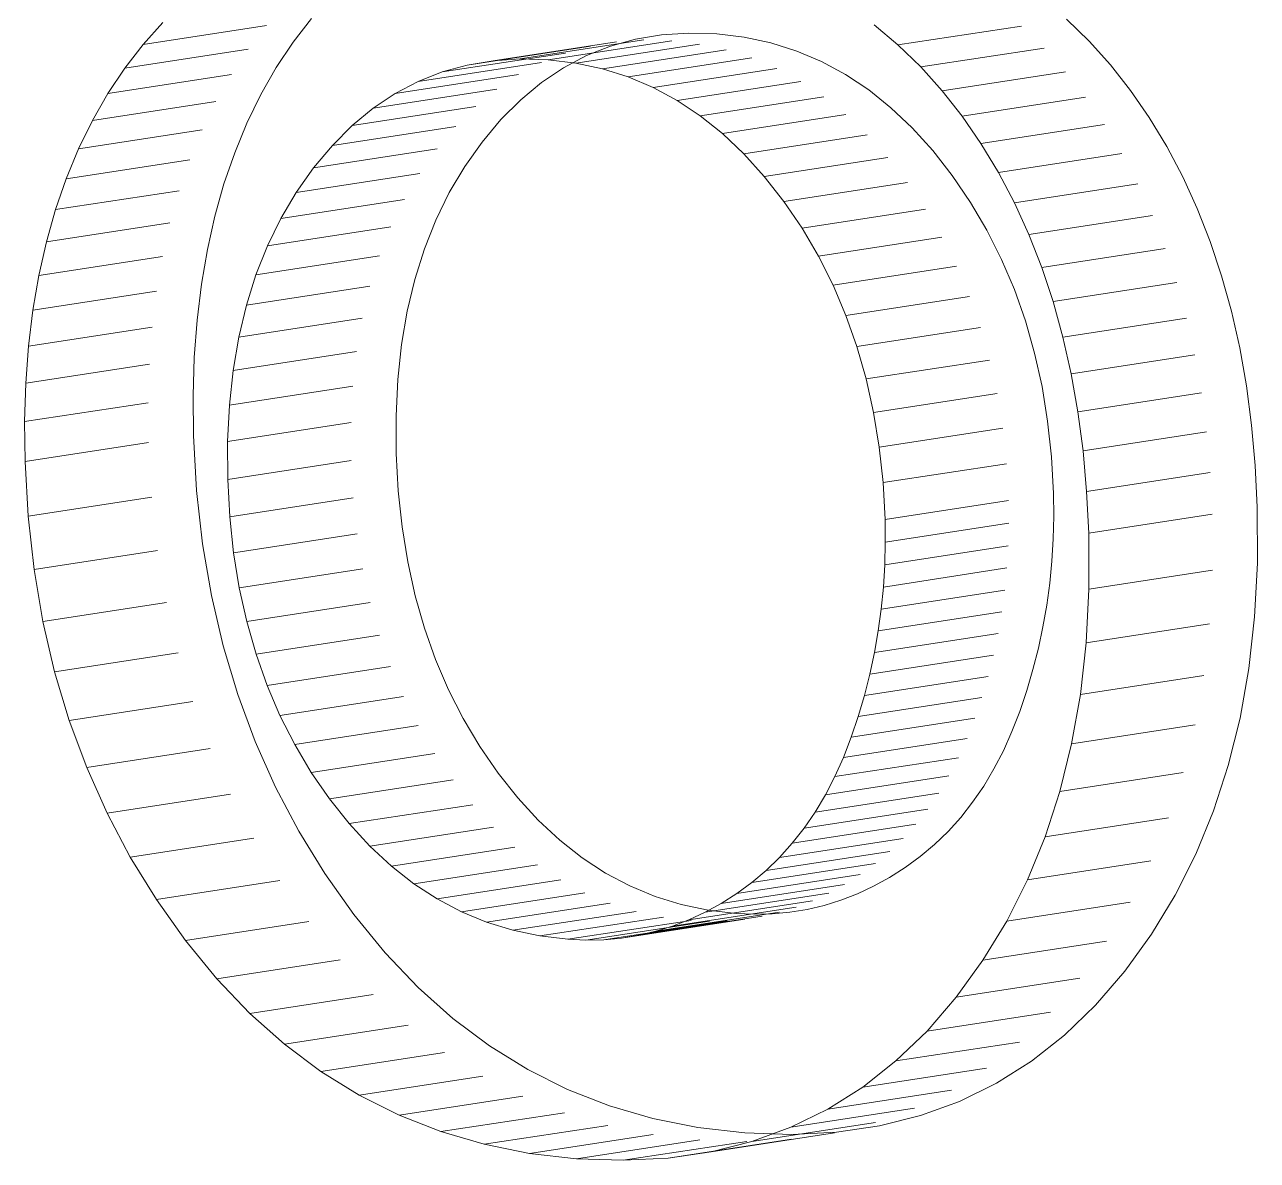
# Model space of a CAD drawing. Extents: x 23 to 417, y 3 to 294.
# Drawn here: x 339.543 to 340.529, y 152.491 to 153.4 of the extents above; entities that cross this region are included whole.
import ezdxf

# ---------------------------------------------------------------- set-up
doc = ezdxf.new("R2010")
doc.units = 0
doc.linetypes.add('DASHED', pattern=[15, 12, -3])
doc.layers.get('0').update_dxf_attribs({"lineweight": 13})

# ---------------------------------------------------------------- blocks, each defined once
blk = doc.blocks.new('BLOCK3535')
at = {"color": 7, "linetype": 'DASHED', "lineweight": 13, "ltscale": 0.006819}
for p, q in [((-25.2552, 42.1069), (-24.9857, 42.1484)), ((-24.0471, 42.1061), (-23.7775, 42.1475)), ((-24.695, 42.081), (-24.4255, 42.1224)), ((-24.6517, 42.0838), (-24.3821, 42.1252)), ((-24.6067, 42.0824), (-24.3371, 42.1239)), ((-24.5626, 42.0772), (-24.2931, 42.1186)), ((-25.2846, 42.0691), (-25.015, 42.1106)), ((-24.7768, 42.0629), (-24.5072, 42.1043)), ((-24.7367, 42.074), (-24.4671, 42.1154)), ((-24.52, 42.068), (-24.2504, 42.1095)), ((-24.4788, 42.055), (-24.2092, 42.0964)), ((-24.0108, 42.0709), (-23.7412, 42.1123)), ((-24.8151, 42.0477), (-24.5456, 42.0891)), ((-24.4389, 42.0382), (-24.1694, 42.0796)), ((-25.3116, 42.0286), (-25.042, 42.07)), ((-24.8519, 42.0283), (-24.5823, 42.0697)), ((-24.4005, 42.0174), (-24.131, 42.0588)), ((-23.9766, 42.0328), (-23.707, 42.0743)), ((-24.887, 42.0048), (-24.6174, 42.0462)), ((-25.3362, 41.9854), (-25.0667, 42.0268)), ((-24.9204, 41.9771), (-24.6508, 42.0185)), ((-24.3636, 41.9928), (-24.094, 42.0342)), ((-23.9445, 41.9921), (-23.6749, 42.0335)), ((-24.328, 41.9643), (-24.0584, 42.0057)), ((-25.3584, 41.9397), (-25.0889, 41.9812)), ((-24.9522, 41.9453), (-24.6826, 41.9867)), ((-23.9145, 41.9485), (-23.6449, 41.99)), ((-24.2939, 41.932), (-24.0243, 41.9734)), ((-24.9823, 41.9093), (-24.7127, 41.9507)), ((-23.8865, 41.9023), (-23.6169, 41.9437)), ((-25.3781, 41.8921), (-25.1085, 41.9336)), ((-24.2611, 41.8957), (-23.9915, 41.9372)), ((-25.01, 41.8701), (-24.7404, 41.9115)), ((-25.3952, 41.8426), (-25.1257, 41.884)), ((-24.2298, 41.8557), (-23.9602, 41.8971)), ((-23.8609, 41.8536), (-23.5913, 41.895)), ((-25.0346, 41.8285), (-24.7651, 41.8699)), ((-24.2006, 41.8127), (-23.9311, 41.8542)), ((-23.8377, 41.8029), (-23.5681, 41.8443)), ((-25.4098, 41.791), (-25.1403, 41.8324)), ((-25.0562, 41.7846), (-24.7866, 41.826)), ((-24.1744, 41.7681), (-23.9048, 41.8095)), ((-23.817, 41.7502), (-23.5474, 41.7916)), ((-25.4219, 41.7374), (-25.1523, 41.7788)), ((-25.0746, 41.7383), (-24.805, 41.7797)), ((-24.1509, 41.7216), (-23.8814, 41.763)), ((-25.4314, 41.6819), (-25.1618, 41.7233)), ((-25.0899, 41.6896), (-24.8203, 41.731)), ((-23.7988, 41.6955), (-23.5292, 41.7369)), ((-24.1304, 41.6734), (-23.8609, 41.7148)), ((-25.4384, 41.6243), (-25.1688, 41.6657)), ((-25.102, 41.6386), (-24.8325, 41.68)), ((-24.1128, 41.6234), (-23.8432, 41.6648)), ((-23.7831, 41.6387), (-23.5135, 41.6802)), ((-25.1111, 41.5852), (-24.8415, 41.6266)), ((-25.4428, 41.5648), (-25.1732, 41.6062)), ((-24.0981, 41.5716), (-23.8285, 41.613)), ((-23.7699, 41.58), (-23.5003, 41.6214)), ((-25.1171, 41.5295), (-24.8475, 41.5709)), ((-25.4447, 41.5033), (-25.1751, 41.5447)), ((-24.0862, 41.5181), (-23.8166, 41.5595)), ((-23.7592, 41.5192), (-23.4896, 41.5607)), ((-25.1199, 41.4714), (-24.8503, 41.5128)), ((-24.0772, 41.4627), (-23.8076, 41.5042)), ((-23.7509, 41.4565), (-23.4813, 41.4979)), ((-25.4441, 41.4398), (-25.1745, 41.4812)), ((-25.1196, 41.4109), (-24.8501, 41.4523)), ((-24.0711, 41.4057), (-23.8015, 41.4471)), ((-23.7452, 41.3917), (-23.4756, 41.4331)), ((-25.4391, 41.3519), (-25.1695, 41.3933)), ((-25.1164, 41.3512), (-24.8468, 41.3926)), ((-24.0679, 41.3468), (-23.7983, 41.3882)), ((-24.0675, 41.3104), (-23.7979, 41.3519)), ((-23.7419, 41.3249), (-23.4723, 41.3663)), ((-25.1103, 41.2933), (-24.8407, 41.3348)), ((-25.4296, 41.2665), (-25.16, 41.3079)), ((-24.0683, 41.2744), (-23.7988, 41.3158)), ((-25.1012, 41.2374), (-24.8316, 41.2788)), ((-24.0705, 41.2387), (-23.8009, 41.2802)), ((-23.7416, 41.2355), (-23.472, 41.2769)), ((-24.0739, 41.2034), (-23.8043, 41.2448)), ((-25.4154, 41.1836), (-25.1458, 41.225)), ((-25.0893, 41.1834), (-24.8197, 41.2248)), ((-24.0787, 41.1684), (-23.8091, 41.2098)), ((-23.7461, 41.1495), (-23.4765, 41.1909)), ((-25.0744, 41.1313), (-24.8048, 41.1728)), ((-24.0847, 41.1337), (-23.8151, 41.1751)), ((-25.3967, 41.1032), (-25.1271, 41.1446)), ((-24.092, 41.0993), (-23.8225, 41.1408)), ((-25.0567, 41.0812), (-24.7871, 41.1226)), ((-24.1006, 41.0653), (-23.8311, 41.1067)), ((-23.7553, 41.0669), (-23.4858, 41.1083)), ((-25.0361, 41.0329), (-24.7665, 41.0743)), ((-24.1106, 41.0317), (-23.841, 41.0731)), ((-25.3733, 41.0253), (-25.1037, 41.0667)), ((-24.1218, 40.9983), (-23.8522, 41.0397)), ((-25.0125, 40.9866), (-24.743, 41.028)), ((-23.7694, 40.9876), (-23.4998, 41.029)), ((-24.1343, 40.9659), (-23.8647, 41.0074)), ((-25.3454, 40.9498), (-25.0758, 40.9912)), ((-24.9861, 40.9421), (-24.7165, 40.9835)), ((-24.1481, 40.9352), (-23.8785, 40.9766)), ((-23.7882, 40.9117), (-23.5186, 40.9531)), ((-24.9568, 40.8996), (-24.6872, 40.941)), ((-24.1632, 40.9061), (-23.8936, 40.9475)), ((-25.3128, 40.8769), (-25.0432, 40.9183)), ((-24.1796, 40.8786), (-23.91, 40.9201)), ((-24.9253, 40.86), (-24.6557, 40.9014)), ((-24.1973, 40.8528), (-23.9277, 40.8942)), ((-23.8117, 40.8391), (-23.5422, 40.8805)), ((-24.8923, 40.8241), (-24.6227, 40.8655)), ((-24.2162, 40.8286), (-23.9467, 40.87)), ((-25.2756, 40.8065), (-25.006, 40.8479)), ((-24.2365, 40.806), (-23.9669, 40.8475)), ((-24.8579, 40.7921), (-24.5883, 40.8335)), ((-24.2581, 40.7851), (-23.9885, 40.8265)), ((-24.8219, 40.7639), (-24.5523, 40.8053)), ((-24.281, 40.7658), (-24.0114, 40.8073)), ((-23.8401, 40.7699), (-23.5705, 40.8113)), ((-25.2339, 40.7385), (-24.9643, 40.78)), ((-24.7845, 40.7395), (-24.515, 40.7809)), ((-24.3052, 40.7482), (-24.0356, 40.7896)), ((-24.7457, 40.719), (-24.4761, 40.7604)), ((-24.3557, 40.7183), (-24.0861, 40.7597)), ((-24.3302, 40.7323), (-24.0606, 40.7737)), ((-24.7054, 40.7022), (-24.4358, 40.7436)), ((-24.408, 40.696), (-24.1384, 40.7374)), ((-24.3816, 40.7062), (-24.1121, 40.7476)), ((-23.8732, 40.704), (-23.6037, 40.7455)), ((-24.6636, 40.6893), (-24.394, 40.7307)), ((-24.6203, 40.6802), (-24.3507, 40.7216)), ((-24.5756, 40.6749), (-24.306, 40.7163)), ((-24.5179, 40.6743), (-24.2484, 40.7157)), ((-24.4898, 40.6769), (-24.2202, 40.7183)), ((-24.4621, 40.6814), (-24.1925, 40.7228)), ((-24.4348, 40.6877), (-24.1652, 40.7292)), ((-25.1875, 40.6731), (-24.9179, 40.7145)), ((-24.5465, 40.6736), (-24.2769, 40.7151)), ((-23.9111, 40.6416), (-23.6416, 40.683)), ((-25.1374, 40.6119), (-24.8678, 40.6533)), ((-23.9538, 40.5824), (-23.6842, 40.6238)), ((-25.0846, 40.5564), (-24.815, 40.5979)), ((-24.0005, 40.5281), (-23.7309, 40.5696)), ((-25.0289, 40.5069), (-24.7594, 40.5483)), ((-24.0503, 40.4802), (-23.7807, 40.5216)), ((-24.9705, 40.4632), (-24.7009, 40.5046)), ((-24.1032, 40.4385), (-23.8336, 40.4799)), ((-24.9093, 40.4253), (-24.6397, 40.4667)), ((-24.1593, 40.4032), (-23.8897, 40.4446)), ((-24.8454, 40.3933), (-24.5758, 40.4347)), ((-24.7786, 40.3671), (-24.509, 40.4085)), ((-24.2185, 40.3741), (-23.9489, 40.4156)), ((-24.7091, 40.3468), (-24.4395, 40.3882)), ((-24.2808, 40.3514), (-24.0112, 40.3928)), ((-24.6368, 40.3323), (-24.3672, 40.3737)), ((-24.5617, 40.3237), (-24.2921, 40.3651)), ((-24.4867, 40.3212), (-24.2171, 40.3626)), ((-24.415, 40.3249), (-24.1454, 40.3663)), ((-24.3463, 40.335), (-24.0767, 40.3764))]:
    blk.add_line(p, q, dxfattribs=at)
at = {"color": 7, "linetype": 'DASHED', "lineweight": 13, "ltscale": 0.001182}
blk.add_line((-25.2235, 42.142), (-25.2552, 42.1069), dxfattribs=at)
at = {"color": 7, "linetype": 'DASHED', "lineweight": 13, "ltscale": 0.001196}
for p, q in [((-24.9857, 42.1484), (-25.015, 42.1106)), ((-25.2552, 42.1069), (-25.2846, 42.0691))]:
    blk.add_line(p, q, dxfattribs=at)
at = {"color": 7, "linetype": 'DASHED', "lineweight": 13, "ltscale": 0.001257}
blk.add_line((-24.0471, 42.1061), (-24.0854, 42.1386), dxfattribs=at)
at = {"color": 7, "linetype": 'DASHED', "lineweight": 13, "ltscale": 0.001265}
for p, q in [((-23.7412, 42.1123), (-23.7775, 42.1475)), ((-24.0108, 42.0709), (-24.0471, 42.1061))]:
    blk.add_line(p, q, dxfattribs=at)
at = {"color": 7, "linetype": 'DASHED', "lineweight": 13, "ltscale": 0.001056}
for p, q in [((-24.4671, 42.1154), (-24.4255, 42.1224)), ((-24.7367, 42.074), (-24.695, 42.081)), ((-24.6174, 42.0462), (-24.5823, 42.0697)), ((-24.887, 42.0048), (-24.8519, 42.0283))]:
    blk.add_line(p, q, dxfattribs=at)
at = {"color": 7, "linetype": 'DASHED', "lineweight": 13, "ltscale": 0.001086}
for p, q in [((-24.4255, 42.1224), (-24.3821, 42.1252)), ((-24.695, 42.081), (-24.6517, 42.0838))]:
    blk.add_line(p, q, dxfattribs=at)
at = {"color": 7, "linetype": 'DASHED', "lineweight": 13, "ltscale": 0.001125}
for p, q in [((-24.3821, 42.1252), (-24.3371, 42.1239)), ((-24.6517, 42.0838), (-24.6067, 42.0824))]:
    blk.add_line(p, q, dxfattribs=at)
at = {"color": 7, "linetype": 'DASHED', "lineweight": 13, "ltscale": 0.001109}
for p, q in [((-24.3371, 42.1239), (-24.2931, 42.1186)), ((-24.6067, 42.0824), (-24.5626, 42.0772))]:
    blk.add_line(p, q, dxfattribs=at)
at = {"color": 7, "linetype": 'DASHED', "lineweight": 13, "ltscale": 0.00109}
for p, q in [((-24.2931, 42.1186), (-24.2504, 42.1095)), ((-24.5626, 42.0772), (-24.52, 42.068))]:
    blk.add_line(p, q, dxfattribs=at)
at = {"color": 7, "linetype": 'DASHED', "lineweight": 13, "ltscale": 0.001217}
for p, q in [((-25.015, 42.1106), (-25.042, 42.07)), ((-25.2846, 42.0691), (-25.3116, 42.0286))]:
    blk.add_line(p, q, dxfattribs=at)
at = {"color": 7, "linetype": 'DASHED', "lineweight": 13, "ltscale": 0.001032}
for p, q in [((-24.5456, 42.0891), (-24.5072, 42.1043)), ((-24.8151, 42.0477), (-24.7768, 42.0629))]:
    blk.add_line(p, q, dxfattribs=at)
at = {"color": 7, "linetype": 'DASHED', "lineweight": 13, "ltscale": 0.001039}
for p, q in [((-24.5072, 42.1043), (-24.4671, 42.1154)), ((-24.7768, 42.0629), (-24.7367, 42.074))]:
    blk.add_line(p, q, dxfattribs=at)
at = {"color": 7, "linetype": 'DASHED', "lineweight": 13, "ltscale": 0.001081}
for p, q in [((-24.2504, 42.1095), (-24.2092, 42.0964)), ((-24.2092, 42.0964), (-24.1694, 42.0796)), ((-24.52, 42.068), (-24.4788, 42.055)), ((-24.4788, 42.055), (-24.4389, 42.0382))]:
    blk.add_line(p, q, dxfattribs=at)
at = {"color": 7, "linetype": 'DASHED', "lineweight": 13, "ltscale": 0.001278}
for p, q in [((-23.707, 42.0743), (-23.7412, 42.1123)), ((-23.9766, 42.0328), (-24.0108, 42.0709))]:
    blk.add_line(p, q, dxfattribs=at)
at = {"color": 7, "linetype": 'DASHED', "lineweight": 13, "ltscale": 0.001038}
for p, q in [((-24.5823, 42.0697), (-24.5456, 42.0891)), ((-24.8519, 42.0283), (-24.8151, 42.0477))]:
    blk.add_line(p, q, dxfattribs=at)
at = {"color": 7, "linetype": 'DASHED', "lineweight": 13, "ltscale": 0.001091}
for p, q in [((-24.1694, 42.0796), (-24.131, 42.0588)), ((-24.4389, 42.0382), (-24.4005, 42.0174))]:
    blk.add_line(p, q, dxfattribs=at)
at = {"color": 7, "linetype": 'DASHED', "lineweight": 13, "ltscale": 0.001245}
for p, q in [((-25.042, 42.07), (-25.0667, 42.0268)), ((-25.3116, 42.0286), (-25.3362, 41.9854))]:
    blk.add_line(p, q, dxfattribs=at)
at = {"color": 7, "linetype": 'DASHED', "lineweight": 13, "ltscale": 0.001111}
for p, q in [((-24.131, 42.0588), (-24.094, 42.0342)), ((-24.4005, 42.0174), (-24.3636, 41.9928))]:
    blk.add_line(p, q, dxfattribs=at)
at = {"color": 7, "linetype": 'DASHED', "lineweight": 13, "ltscale": 0.001298}
for p, q in [((-23.6749, 42.0335), (-23.707, 42.0743)), ((-23.9445, 41.9921), (-23.9766, 42.0328))]:
    blk.add_line(p, q, dxfattribs=at)
at = {"color": 7, "linetype": 'DASHED', "lineweight": 13, "ltscale": 0.001085}
for p, q in [((-24.6508, 42.0185), (-24.6174, 42.0462)), ((-24.9204, 41.9771), (-24.887, 42.0048))]:
    blk.add_line(p, q, dxfattribs=at)
at = {"color": 7, "linetype": 'DASHED', "lineweight": 13, "ltscale": 0.001268}
for p, q in [((-25.0667, 42.0268), (-25.0889, 41.9812)), ((-25.3362, 41.9854), (-25.3584, 41.9397))]:
    blk.add_line(p, q, dxfattribs=at)
at = {"color": 7, "linetype": 'DASHED', "lineweight": 13, "ltscale": 0.001124}
for p, q in [((-24.6826, 41.9867), (-24.6508, 42.0185)), ((-24.9522, 41.9453), (-24.9204, 41.9771))]:
    blk.add_line(p, q, dxfattribs=at)
at = {"color": 7, "linetype": 'DASHED', "lineweight": 13, "ltscale": 0.001139}
for p, q in [((-24.094, 42.0342), (-24.0584, 42.0057)), ((-24.3636, 41.9928), (-24.328, 41.9643))]:
    blk.add_line(p, q, dxfattribs=at)
at = {"color": 7, "linetype": 'DASHED', "lineweight": 13, "ltscale": 0.001322}
for p, q in [((-23.6449, 41.99), (-23.6749, 42.0335)), ((-23.9145, 41.9485), (-23.9445, 41.9921))]:
    blk.add_line(p, q, dxfattribs=at)
at = {"color": 7, "linetype": 'DASHED', "lineweight": 13, "ltscale": 0.001176}
for p, q in [((-24.0584, 42.0057), (-24.0243, 41.9734)), ((-24.328, 41.9643), (-24.2939, 41.932)), ((-24.5883, 40.8335), (-24.6227, 40.8655)), ((-24.8579, 40.7921), (-24.8923, 40.8241))]:
    blk.add_line(p, q, dxfattribs=at)
at = {"color": 7, "linetype": 'DASHED', "lineweight": 13, "ltscale": 0.001288}
for p, q in [((-25.0889, 41.9812), (-25.1085, 41.9336)), ((-25.3584, 41.9397), (-25.3781, 41.8921))]:
    blk.add_line(p, q, dxfattribs=at)
at = {"color": 7, "linetype": 'DASHED', "lineweight": 13, "ltscale": 0.001173}
for p, q in [((-24.7127, 41.9507), (-24.6826, 41.9867)), ((-24.9823, 41.9093), (-24.9522, 41.9453))]:
    blk.add_line(p, q, dxfattribs=at)
at = {"color": 7, "linetype": 'DASHED', "lineweight": 13, "ltscale": 0.001352}
for p, q in [((-23.6169, 41.9437), (-23.6449, 41.99)), ((-23.8865, 41.9023), (-23.9145, 41.9485))]:
    blk.add_line(p, q, dxfattribs=at)
at = {"color": 7, "linetype": 'DASHED', "lineweight": 13, "ltscale": 0.00122}
for p, q in [((-24.0243, 41.9734), (-23.9915, 41.9372)), ((-24.2939, 41.932), (-24.2611, 41.8957))]:
    blk.add_line(p, q, dxfattribs=at)
at = {"color": 7, "linetype": 'DASHED', "lineweight": 13, "ltscale": 0.001201}
for p, q in [((-24.7404, 41.9115), (-24.7127, 41.9507)), ((-25.01, 41.8701), (-24.9823, 41.9093))]:
    blk.add_line(p, q, dxfattribs=at)
at = {"color": 7, "linetype": 'DASHED', "lineweight": 13, "ltscale": 0.001376}
for p, q in [((-23.5913, 41.895), (-23.6169, 41.9437)), ((-23.8609, 41.8536), (-23.8865, 41.9023))]:
    blk.add_line(p, q, dxfattribs=at)
at = {"color": 7, "linetype": 'DASHED', "lineweight": 13, "ltscale": 0.001312}
for p, q in [((-25.1085, 41.9336), (-25.1257, 41.884)), ((-25.3781, 41.8921), (-25.3952, 41.8426)), ((-24.7665, 41.0743), (-24.7871, 41.1226)), ((-25.0361, 41.0329), (-25.0567, 41.0812))]:
    blk.add_line(p, q, dxfattribs=at)
at = {"color": 7, "linetype": 'DASHED', "lineweight": 13, "ltscale": 0.001272}
for p, q in [((-23.9915, 41.9372), (-23.9602, 41.8971)), ((-24.2611, 41.8957), (-24.2298, 41.8557))]:
    blk.add_line(p, q, dxfattribs=at)
at = {"color": 7, "linetype": 'DASHED', "lineweight": 13, "ltscale": 0.001208}
for p, q in [((-24.7651, 41.8699), (-24.7404, 41.9115)), ((-25.0346, 41.8285), (-25.01, 41.8701))]:
    blk.add_line(p, q, dxfattribs=at)
at = {"color": 7, "linetype": 'DASHED', "lineweight": 13, "ltscale": 0.00134}
for p, q in [((-25.1257, 41.884), (-25.1403, 41.8324)), ((-25.3952, 41.8426), (-25.4098, 41.791))]:
    blk.add_line(p, q, dxfattribs=at)
at = {"color": 7, "linetype": 'DASHED', "lineweight": 13, "ltscale": 0.001297}
for p, q in [((-23.9602, 41.8971), (-23.9311, 41.8542)), ((-24.2298, 41.8557), (-24.2006, 41.8127))]:
    blk.add_line(p, q, dxfattribs=at)
at = {"color": 7, "linetype": 'DASHED', "lineweight": 13, "ltscale": 0.001394}
for p, q in [((-23.5681, 41.8443), (-23.5913, 41.895)), ((-23.8377, 41.8029), (-23.8609, 41.8536))]:
    blk.add_line(p, q, dxfattribs=at)
at = {"color": 7, "linetype": 'DASHED', "lineweight": 13, "ltscale": 0.001223}
for p, q in [((-24.7866, 41.826), (-24.7651, 41.8699)), ((-25.0562, 41.7846), (-25.0346, 41.8285))]:
    blk.add_line(p, q, dxfattribs=at)
at = {"color": 7, "linetype": 'DASHED', "lineweight": 13, "ltscale": 0.001296}
for p, q in [((-23.9311, 41.8542), (-23.9048, 41.8095)), ((-24.2006, 41.8127), (-24.1744, 41.7681))]:
    blk.add_line(p, q, dxfattribs=at)
at = {"color": 7, "linetype": 'DASHED', "lineweight": 13, "ltscale": 0.001415}
for p, q in [((-23.5474, 41.7916), (-23.5681, 41.8443)), ((-23.817, 41.7502), (-23.8377, 41.8029))]:
    blk.add_line(p, q, dxfattribs=at)
at = {"color": 7, "linetype": 'DASHED', "lineweight": 13, "ltscale": 0.001373}
for p, q in [((-25.1403, 41.8324), (-25.1523, 41.7788)), ((-25.4098, 41.791), (-25.4219, 41.7374))]:
    blk.add_line(p, q, dxfattribs=at)
at = {"color": 7, "linetype": 'DASHED', "lineweight": 13, "ltscale": 0.001246}
for p, q in [((-24.805, 41.7797), (-24.7866, 41.826)), ((-25.0746, 41.7383), (-25.0562, 41.7846))]:
    blk.add_line(p, q, dxfattribs=at)
at = {"color": 7, "linetype": 'DASHED', "lineweight": 13, "ltscale": 0.0013}
for p, q in [((-23.9048, 41.8095), (-23.8814, 41.763)), ((-24.1744, 41.7681), (-24.1509, 41.7216))]:
    blk.add_line(p, q, dxfattribs=at)
at = {"color": 7, "linetype": 'DASHED', "lineweight": 13, "ltscale": 0.001442}
for p, q in [((-23.5292, 41.7369), (-23.5474, 41.7916)), ((-23.7988, 41.6955), (-23.817, 41.7502))]:
    blk.add_line(p, q, dxfattribs=at)
at = {"color": 7, "linetype": 'DASHED', "lineweight": 13, "ltscale": 0.001409}
for p, q in [((-25.1523, 41.7788), (-25.1618, 41.7233)), ((-25.4219, 41.7374), (-25.4314, 41.6819))]:
    blk.add_line(p, q, dxfattribs=at)
at = {"color": 7, "linetype": 'DASHED', "lineweight": 13, "ltscale": 0.001275}
for p, q in [((-24.8203, 41.731), (-24.805, 41.7797)), ((-25.0899, 41.6896), (-25.0746, 41.7383))]:
    blk.add_line(p, q, dxfattribs=at)
at = {"color": 7, "linetype": 'DASHED', "lineweight": 13, "ltscale": 0.00131}
for p, q in [((-23.8814, 41.763), (-23.8609, 41.7148)), ((-24.1509, 41.7216), (-24.1304, 41.6734))]:
    blk.add_line(p, q, dxfattribs=at)
at = {"color": 7, "linetype": 'DASHED', "lineweight": 13, "ltscale": 0.001449}
for p, q in [((-25.1618, 41.7233), (-25.1688, 41.6657)), ((-25.4314, 41.6819), (-25.4384, 41.6243))]:
    blk.add_line(p, q, dxfattribs=at)
at = {"color": 7, "linetype": 'DASHED', "lineweight": 13, "ltscale": 0.001311}
for p, q in [((-24.8325, 41.68), (-24.8203, 41.731)), ((-25.102, 41.6386), (-25.0899, 41.6896))]:
    blk.add_line(p, q, dxfattribs=at)
at = {"color": 7, "linetype": 'DASHED', "lineweight": 13, "ltscale": 0.001472}
for p, q in [((-23.5135, 41.6802), (-23.5292, 41.7369)), ((-23.7831, 41.6387), (-23.7988, 41.6955))]:
    blk.add_line(p, q, dxfattribs=at)
at = {"color": 7, "linetype": 'DASHED', "lineweight": 13, "ltscale": 0.001326}
for p, q in [((-23.8609, 41.7148), (-23.8432, 41.6648)), ((-24.1304, 41.6734), (-24.1128, 41.6234))]:
    blk.add_line(p, q, dxfattribs=at)
at = {"color": 7, "linetype": 'DASHED', "lineweight": 13, "ltscale": 0.001492}
for p, q in [((-25.1688, 41.6657), (-25.1732, 41.6062)), ((-25.4384, 41.6243), (-25.4428, 41.5648))]:
    blk.add_line(p, q, dxfattribs=at)
at = {"color": 7, "linetype": 'DASHED', "lineweight": 13, "ltscale": 0.001354}
for p, q in [((-24.8415, 41.6266), (-24.8325, 41.68)), ((-25.1111, 41.5852), (-25.102, 41.6386)), ((-24.8048, 41.1728), (-24.8197, 41.2248)), ((-25.0744, 41.1313), (-25.0893, 41.1834))]:
    blk.add_line(p, q, dxfattribs=at)
at = {"color": 7, "linetype": 'DASHED', "lineweight": 13, "ltscale": 0.001346}
for p, q in [((-23.8432, 41.6648), (-23.8285, 41.613)), ((-24.1128, 41.6234), (-24.0981, 41.5716))]:
    blk.add_line(p, q, dxfattribs=at)
at = {"color": 7, "linetype": 'DASHED', "lineweight": 13, "ltscale": 0.001505}
for p, q in [((-23.5003, 41.6214), (-23.5135, 41.6802)), ((-23.7699, 41.58), (-23.7831, 41.6387))]:
    blk.add_line(p, q, dxfattribs=at)
at = {"color": 7, "linetype": 'DASHED', "lineweight": 13, "ltscale": 0.001401}
for p, q in [((-24.8475, 41.5709), (-24.8415, 41.6266)), ((-25.1171, 41.5295), (-25.1111, 41.5852)), ((-23.8166, 41.5595), (-23.8076, 41.5042)), ((-24.0862, 41.5181), (-24.0772, 41.4627))]:
    blk.add_line(p, q, dxfattribs=at)
at = {"color": 7, "linetype": 'DASHED', "lineweight": 13, "ltscale": 0.001538}
for p, q in [((-25.1732, 41.6062), (-25.1751, 41.5447)), ((-25.4428, 41.5648), (-25.4447, 41.5033))]:
    blk.add_line(p, q, dxfattribs=at)
at = {"color": 7, "linetype": 'DASHED', "lineweight": 13, "ltscale": 0.001371}
for p, q in [((-23.8285, 41.613), (-23.8166, 41.5595)), ((-24.0981, 41.5716), (-24.0862, 41.5181))]:
    blk.add_line(p, q, dxfattribs=at)
at = {"color": 7, "linetype": 'DASHED', "lineweight": 13, "ltscale": 0.001542}
for p, q in [((-23.4896, 41.5607), (-23.5003, 41.6214)), ((-23.7592, 41.5192), (-23.7699, 41.58))]:
    blk.add_line(p, q, dxfattribs=at)
at = {"color": 7, "linetype": 'DASHED', "lineweight": 13, "ltscale": 0.001454}
for p, q in [((-24.8503, 41.5128), (-24.8475, 41.5709)), ((-25.1199, 41.4714), (-25.1171, 41.5295)), ((-24.8407, 41.3348), (-24.8468, 41.3926)), ((-25.1103, 41.2933), (-25.1164, 41.3512))]:
    blk.add_line(p, q, dxfattribs=at)
at = {"color": 7, "linetype": 'DASHED', "lineweight": 13, "ltscale": 0.001587}
for p, q in [((-25.1751, 41.5447), (-25.1745, 41.4812)), ((-25.4447, 41.5033), (-25.4441, 41.4398))]:
    blk.add_line(p, q, dxfattribs=at)
at = {"color": 7, "linetype": 'DASHED', "lineweight": 13, "ltscale": 0.001583}
for p, q in [((-23.4813, 41.4979), (-23.4896, 41.5607)), ((-23.7509, 41.4565), (-23.7592, 41.5192))]:
    blk.add_line(p, q, dxfattribs=at)
at = {"color": 7, "linetype": 'DASHED', "lineweight": 13, "ltscale": 0.001512}
for p, q in [((-24.8501, 41.4523), (-24.8503, 41.5128)), ((-25.1196, 41.4109), (-25.1199, 41.4714))]:
    blk.add_line(p, q, dxfattribs=at)
at = {"color": 7, "linetype": 'DASHED', "lineweight": 13, "ltscale": 0.001435}
for p, q in [((-23.8076, 41.5042), (-23.8015, 41.4471)), ((-24.0772, 41.4627), (-24.0711, 41.4057))]:
    blk.add_line(p, q, dxfattribs=at)
at = {"color": 7, "linetype": 'DASHED', "lineweight": 13, "ltscale": 0.001626}
for p, q in [((-23.4756, 41.4331), (-23.4813, 41.4979)), ((-23.7452, 41.3917), (-23.7509, 41.4565))]:
    blk.add_line(p, q, dxfattribs=at)
at = {"color": 7, "linetype": 'DASHED', "lineweight": 13, "ltscale": 0.002201}
for p, q in [((-25.1745, 41.4812), (-25.1695, 41.3933)), ((-25.4441, 41.4398), (-25.4391, 41.3519))]:
    blk.add_line(p, q, dxfattribs=at)
at = {"color": 7, "linetype": 'DASHED', "lineweight": 13, "ltscale": 0.001496}
for p, q in [((-24.8468, 41.3926), (-24.8501, 41.4523)), ((-25.1164, 41.3512), (-25.1196, 41.4109))]:
    blk.add_line(p, q, dxfattribs=at)
at = {"color": 7, "linetype": 'DASHED', "lineweight": 13, "ltscale": 0.001474}
for p, q in [((-23.8015, 41.4471), (-23.7983, 41.3882)), ((-24.0711, 41.4057), (-24.0679, 41.3468))]:
    blk.add_line(p, q, dxfattribs=at)
at = {"color": 7, "linetype": 'DASHED', "lineweight": 13, "ltscale": 0.001672}
for p, q in [((-23.4723, 41.3663), (-23.4756, 41.4331)), ((-23.7419, 41.3249), (-23.7452, 41.3917))]:
    blk.add_line(p, q, dxfattribs=at)
at = {"color": 7, "linetype": 'DASHED', "lineweight": 13, "ltscale": 0.002148}
for p, q in [((-25.1695, 41.3933), (-25.16, 41.3079)), ((-25.4391, 41.3519), (-25.4296, 41.2665))]:
    blk.add_line(p, q, dxfattribs=at)
at = {"color": 7, "linetype": 'DASHED', "lineweight": 13, "ltscale": 0.000908653}
for p, q in [((-23.7983, 41.3882), (-23.7979, 41.3519)), ((-24.0679, 41.3468), (-24.0675, 41.3104))]:
    blk.add_line(p, q, dxfattribs=at)
at = {"color": 7, "linetype": 'DASHED', "lineweight": 13, "ltscale": 0.000900553}
for p, q in [((-23.7979, 41.3519), (-23.7988, 41.3158)), ((-24.0675, 41.3104), (-24.0683, 41.2744))]:
    blk.add_line(p, q, dxfattribs=at)
at = {"color": 7, "linetype": 'DASHED', "lineweight": 13, "ltscale": 0.002234}
for p, q in [((-23.472, 41.2769), (-23.4723, 41.3663)), ((-23.7416, 41.2355), (-23.7419, 41.3249))]:
    blk.add_line(p, q, dxfattribs=at)
at = {"color": 7, "linetype": 'DASHED', "lineweight": 13, "ltscale": 0.001416}
for p, q in [((-24.8316, 41.2788), (-24.8407, 41.3348)), ((-25.1012, 41.2374), (-25.1103, 41.2933))]:
    blk.add_line(p, q, dxfattribs=at)
at = {"color": 7, "linetype": 'DASHED', "lineweight": 13, "ltscale": 0.002103}
for p, q in [((-25.16, 41.3079), (-25.1458, 41.225)), ((-25.4296, 41.2665), (-25.4154, 41.1836))]:
    blk.add_line(p, q, dxfattribs=at)
at = {"color": 7, "linetype": 'DASHED', "lineweight": 13, "ltscale": 0.000893677}
for p, q in [((-23.7988, 41.3158), (-23.8009, 41.2802)), ((-24.0683, 41.2744), (-24.0705, 41.2387))]:
    blk.add_line(p, q, dxfattribs=at)
at = {"color": 7, "linetype": 'DASHED', "lineweight": 13, "ltscale": 0.001383}
for p, q in [((-24.8197, 41.2248), (-24.8316, 41.2788)), ((-25.0893, 41.1834), (-25.1012, 41.2374))]:
    blk.add_line(p, q, dxfattribs=at)
at = {"color": 7, "linetype": 'DASHED', "lineweight": 13, "ltscale": 0.00088799}
for p, q in [((-23.8009, 41.2802), (-23.8043, 41.2448)), ((-24.0705, 41.2387), (-24.0739, 41.2034))]:
    blk.add_line(p, q, dxfattribs=at)
at = {"color": 7, "linetype": 'DASHED', "lineweight": 13, "ltscale": 0.002153}
for p, q in [((-23.4765, 41.1909), (-23.472, 41.2769)), ((-23.7461, 41.1495), (-23.7416, 41.2355))]:
    blk.add_line(p, q, dxfattribs=at)
at = {"color": 7, "linetype": 'DASHED', "lineweight": 13, "ltscale": 0.000883306}
for p, q in [((-23.8043, 41.2448), (-23.8091, 41.2098)), ((-24.0739, 41.2034), (-24.0787, 41.1684))]:
    blk.add_line(p, q, dxfattribs=at)
at = {"color": 7, "linetype": 'DASHED', "lineweight": 13, "ltscale": 0.002064}
for p, q in [((-25.1458, 41.225), (-25.1271, 41.1446)), ((-25.4154, 41.1836), (-25.3967, 41.1032))]:
    blk.add_line(p, q, dxfattribs=at)
at = {"color": 7, "linetype": 'DASHED', "lineweight": 13, "ltscale": 0.000880082}
for p, q in [((-23.8091, 41.2098), (-23.8151, 41.1751)), ((-24.0787, 41.1684), (-24.0847, 41.1337))]:
    blk.add_line(p, q, dxfattribs=at)
at = {"color": 7, "linetype": 'DASHED', "lineweight": 13, "ltscale": 0.002079}
for p, q in [((-23.4858, 41.1083), (-23.4765, 41.1909)), ((-23.7553, 41.0669), (-23.7461, 41.1495))]:
    blk.add_line(p, q, dxfattribs=at)
at = {"color": 7, "linetype": 'DASHED', "lineweight": 13, "ltscale": 0.00133}
for p, q in [((-24.7871, 41.1226), (-24.8048, 41.1728)), ((-25.0567, 41.0812), (-25.0744, 41.1313))]:
    blk.add_line(p, q, dxfattribs=at)
at = {"color": 7, "linetype": 'DASHED', "lineweight": 13, "ltscale": 0.000878129}
for p, q in [((-23.8151, 41.1751), (-23.8225, 41.1408)), ((-24.0847, 41.1337), (-24.092, 41.0993))]:
    blk.add_line(p, q, dxfattribs=at)
at = {"color": 7, "linetype": 'DASHED', "lineweight": 13, "ltscale": 0.002034}
for p, q in [((-25.1271, 41.1446), (-25.1037, 41.0667)), ((-25.3967, 41.1032), (-25.3733, 41.0253))]:
    blk.add_line(p, q, dxfattribs=at)
at = {"color": 7, "linetype": 'DASHED', "lineweight": 13, "ltscale": 0.000877188}
for p, q in [((-23.8225, 41.1408), (-23.8311, 41.1067)), ((-24.092, 41.0993), (-24.1006, 41.0653))]:
    blk.add_line(p, q, dxfattribs=at)
at = {"color": 7, "linetype": 'DASHED', "lineweight": 13, "ltscale": 0.000877811}
for p, q in [((-23.8311, 41.1067), (-23.841, 41.0731)), ((-24.1006, 41.0653), (-24.1106, 41.0317))]:
    blk.add_line(p, q, dxfattribs=at)
at = {"color": 7, "linetype": 'DASHED', "lineweight": 13, "ltscale": 0.002013}
for p, q in [((-23.4998, 41.029), (-23.4858, 41.1083)), ((-23.7694, 40.9876), (-23.7553, 41.0669))]:
    blk.add_line(p, q, dxfattribs=at)
at = {"color": 7, "linetype": 'DASHED', "lineweight": 13, "ltscale": 0.001299}
for p, q in [((-24.743, 41.028), (-24.7665, 41.0743)), ((-25.0125, 40.9866), (-25.0361, 41.0329))]:
    blk.add_line(p, q, dxfattribs=at)
at = {"color": 7, "linetype": 'DASHED', "lineweight": 13, "ltscale": 0.000879612}
for p, q in [((-23.841, 41.0731), (-23.8522, 41.0397)), ((-24.1106, 41.0317), (-24.1218, 40.9983))]:
    blk.add_line(p, q, dxfattribs=at)
at = {"color": 7, "linetype": 'DASHED', "lineweight": 13, "ltscale": 0.002011}
for p, q in [((-25.1037, 41.0667), (-25.0758, 40.9912)), ((-25.3733, 41.0253), (-25.3454, 40.9498))]:
    blk.add_line(p, q, dxfattribs=at)
at = {"color": 7, "linetype": 'DASHED', "lineweight": 13, "ltscale": 0.000867397}
for p, q in [((-23.8522, 41.0397), (-23.8647, 41.0074)), ((-24.1218, 40.9983), (-24.1343, 40.9659))]:
    blk.add_line(p, q, dxfattribs=at)
at = {"color": 7, "linetype": 'DASHED', "lineweight": 13, "ltscale": 0.001293}
for p, q in [((-24.7165, 40.9835), (-24.743, 41.028)), ((-24.9861, 40.9421), (-25.0125, 40.9866))]:
    blk.add_line(p, q, dxfattribs=at)
at = {"color": 7, "linetype": 'DASHED', "lineweight": 13, "ltscale": 0.001955}
for p, q in [((-23.5186, 40.9531), (-23.4998, 41.029)), ((-23.7882, 40.9117), (-23.7694, 40.9876))]:
    blk.add_line(p, q, dxfattribs=at)
at = {"color": 7, "linetype": 'DASHED', "lineweight": 13, "ltscale": 0.000842231}
for p, q in [((-23.8647, 41.0074), (-23.8785, 40.9766)), ((-24.1343, 40.9659), (-24.1481, 40.9352))]:
    blk.add_line(p, q, dxfattribs=at)
at = {"color": 7, "linetype": 'DASHED', "lineweight": 13, "ltscale": 0.001997}
for p, q in [((-25.0758, 40.9912), (-25.0432, 40.9183)), ((-25.3454, 40.9498), (-25.3128, 40.8769))]:
    blk.add_line(p, q, dxfattribs=at)
at = {"color": 7, "linetype": 'DASHED', "lineweight": 13, "ltscale": 0.001291}
for p, q in [((-24.6872, 40.941), (-24.7165, 40.9835)), ((-24.9568, 40.8996), (-24.9861, 40.9421))]:
    blk.add_line(p, q, dxfattribs=at)
at = {"color": 7, "linetype": 'DASHED', "lineweight": 13, "ltscale": 0.000819606}
for p, q in [((-23.8785, 40.9766), (-23.8936, 40.9475)), ((-24.1481, 40.9352), (-24.1632, 40.9061))]:
    blk.add_line(p, q, dxfattribs=at)
at = {"color": 7, "linetype": 'DASHED', "lineweight": 13, "ltscale": 0.001908}
for p, q in [((-23.5422, 40.8805), (-23.5186, 40.9531)), ((-23.8117, 40.8391), (-23.7882, 40.9117))]:
    blk.add_line(p, q, dxfattribs=at)
at = {"color": 7, "linetype": 'DASHED', "lineweight": 13, "ltscale": 0.001266}
for p, q in [((-24.6557, 40.9014), (-24.6872, 40.941)), ((-24.9253, 40.86), (-24.9568, 40.8996))]:
    blk.add_line(p, q, dxfattribs=at)
at = {"color": 7, "linetype": 'DASHED', "lineweight": 13, "ltscale": 0.000799585}
for p, q in [((-23.8936, 40.9475), (-23.91, 40.9201)), ((-24.1632, 40.9061), (-24.1796, 40.8786))]:
    blk.add_line(p, q, dxfattribs=at)
at = {"color": 7, "linetype": 'DASHED', "lineweight": 13, "ltscale": 0.001991}
for p, q in [((-25.0432, 40.9183), (-25.006, 40.8479)), ((-25.3128, 40.8769), (-25.2756, 40.8065))]:
    blk.add_line(p, q, dxfattribs=at)
at = {"color": 7, "linetype": 'DASHED', "lineweight": 13, "ltscale": 0.000782691}
for p, q in [((-23.91, 40.9201), (-23.9277, 40.8942)), ((-24.1796, 40.8786), (-24.1973, 40.8528))]:
    blk.add_line(p, q, dxfattribs=at)
at = {"color": 7, "linetype": 'DASHED', "lineweight": 13, "ltscale": 0.001218}
for p, q in [((-24.6227, 40.8655), (-24.6557, 40.9014)), ((-24.8923, 40.8241), (-24.9253, 40.86))]:
    blk.add_line(p, q, dxfattribs=at)
at = {"color": 7, "linetype": 'DASHED', "lineweight": 13, "ltscale": 0.000768969}
for p, q in [((-23.9277, 40.8942), (-23.9467, 40.87)), ((-24.1973, 40.8528), (-24.2162, 40.8286))]:
    blk.add_line(p, q, dxfattribs=at)
at = {"color": 7, "linetype": 'DASHED', "lineweight": 13, "ltscale": 0.00187}
for p, q in [((-23.5705, 40.8113), (-23.5422, 40.8805)), ((-23.8401, 40.7699), (-23.8117, 40.8391))]:
    blk.add_line(p, q, dxfattribs=at)
at = {"color": 7, "linetype": 'DASHED', "lineweight": 13, "ltscale": 0.00075844}
for p, q in [((-23.9467, 40.87), (-23.9669, 40.8475)), ((-24.2162, 40.8286), (-24.2365, 40.806))]:
    blk.add_line(p, q, dxfattribs=at)
at = {"color": 7, "linetype": 'DASHED', "lineweight": 13, "ltscale": 0.001994}
for p, q in [((-25.006, 40.8479), (-24.9643, 40.78)), ((-25.2756, 40.8065), (-25.2339, 40.7385))]:
    blk.add_line(p, q, dxfattribs=at)
at = {"color": 7, "linetype": 'DASHED', "lineweight": 13, "ltscale": 0.000751566}
for p, q in [((-23.9669, 40.8475), (-23.9885, 40.8265)), ((-24.2365, 40.806), (-24.2581, 40.7851))]:
    blk.add_line(p, q, dxfattribs=at)
at = {"color": 7, "linetype": 'DASHED', "lineweight": 13, "ltscale": 0.001142}
for p, q in [((-24.5523, 40.8053), (-24.5883, 40.8335)), ((-24.8219, 40.7639), (-24.8579, 40.7921))]:
    blk.add_line(p, q, dxfattribs=at)
at = {"color": 7, "linetype": 'DASHED', "lineweight": 13, "ltscale": 0.000748066}
for p, q in [((-23.9885, 40.8265), (-24.0114, 40.8073)), ((-24.2581, 40.7851), (-24.281, 40.7658))]:
    blk.add_line(p, q, dxfattribs=at)
at = {"color": 7, "linetype": 'DASHED', "lineweight": 13, "ltscale": 0.001116}
for p, q in [((-24.515, 40.7809), (-24.5523, 40.8053)), ((-24.7845, 40.7395), (-24.8219, 40.7639))]:
    blk.add_line(p, q, dxfattribs=at)
at = {"color": 7, "linetype": 'DASHED', "lineweight": 13, "ltscale": 0.000748564}
for p, q in [((-24.0114, 40.8073), (-24.0356, 40.7896)), ((-24.281, 40.7658), (-24.3052, 40.7482))]:
    blk.add_line(p, q, dxfattribs=at)
at = {"color": 7, "linetype": 'DASHED', "lineweight": 13, "ltscale": 0.001843}
for p, q in [((-23.6037, 40.7455), (-23.5705, 40.8113)), ((-23.8732, 40.704), (-23.8401, 40.7699))]:
    blk.add_line(p, q, dxfattribs=at)
at = {"color": 7, "linetype": 'DASHED', "lineweight": 13, "ltscale": 0.002005}
for p, q in [((-24.9643, 40.78), (-24.9179, 40.7145)), ((-25.2339, 40.7385), (-25.1875, 40.6731))]:
    blk.add_line(p, q, dxfattribs=at)
at = {"color": 7, "linetype": 'DASHED', "lineweight": 13, "ltscale": 0.001099}
for p, q in [((-24.4761, 40.7604), (-24.515, 40.7809)), ((-24.7457, 40.719), (-24.7845, 40.7395))]:
    blk.add_line(p, q, dxfattribs=at)
at = {"color": 7, "linetype": 'DASHED', "lineweight": 13, "ltscale": 0.000741507}
for p, q in [((-24.0356, 40.7896), (-24.0606, 40.7737)), ((-24.3052, 40.7482), (-24.3302, 40.7323))]:
    blk.add_line(p, q, dxfattribs=at)
at = {"color": 7, "linetype": 'DASHED', "lineweight": 13, "ltscale": 0.001092}
for p, q in [((-24.4358, 40.7436), (-24.4761, 40.7604)), ((-24.7054, 40.7022), (-24.7457, 40.719))]:
    blk.add_line(p, q, dxfattribs=at)
at = {"color": 7, "linetype": 'DASHED', "lineweight": 13, "ltscale": 0.000715211}
for p, q in [((-24.0861, 40.7597), (-24.1121, 40.7476)), ((-24.3557, 40.7183), (-24.3816, 40.7062))]:
    blk.add_line(p, q, dxfattribs=at)
at = {"color": 7, "linetype": 'DASHED', "lineweight": 13, "ltscale": 0.000726917}
for p, q in [((-24.0606, 40.7737), (-24.0861, 40.7597)), ((-24.3302, 40.7323), (-24.3557, 40.7183))]:
    blk.add_line(p, q, dxfattribs=at)
at = {"color": 7, "linetype": 'DASHED', "lineweight": 13, "ltscale": 0.001094}
for p, q in [((-24.394, 40.7307), (-24.4358, 40.7436)), ((-24.6636, 40.6893), (-24.7054, 40.7022))]:
    blk.add_line(p, q, dxfattribs=at)
at = {"color": 7, "linetype": 'DASHED', "lineweight": 13, "ltscale": 0.000701724}
for p, q in [((-24.1384, 40.7374), (-24.1652, 40.7292)), ((-24.408, 40.696), (-24.4348, 40.6877))]:
    blk.add_line(p, q, dxfattribs=at)
at = {"color": 7, "linetype": 'DASHED', "lineweight": 13, "ltscale": 0.000706688}
for p, q in [((-24.1121, 40.7476), (-24.1384, 40.7374)), ((-24.3816, 40.7062), (-24.408, 40.696))]:
    blk.add_line(p, q, dxfattribs=at)
at = {"color": 7, "linetype": 'DASHED', "lineweight": 13, "ltscale": 0.001827}
for p, q in [((-23.6416, 40.683), (-23.6037, 40.7455)), ((-23.9111, 40.6416), (-23.8732, 40.704))]:
    blk.add_line(p, q, dxfattribs=at)
at = {"color": 7, "linetype": 'DASHED', "lineweight": 13, "ltscale": 0.001105}
for p, q in [((-24.3507, 40.7216), (-24.394, 40.7307)), ((-24.6203, 40.6802), (-24.6636, 40.6893))]:
    blk.add_line(p, q, dxfattribs=at)
at = {"color": 7, "linetype": 'DASHED', "lineweight": 13, "ltscale": 0.001126}
for p, q in [((-24.306, 40.7163), (-24.3507, 40.7216)), ((-24.5756, 40.6749), (-24.6203, 40.6802))]:
    blk.add_line(p, q, dxfattribs=at)
at = {"color": 7, "linetype": 'DASHED', "lineweight": 13, "ltscale": 0.000726483}
for p, q in [((-24.2769, 40.7151), (-24.306, 40.7163)), ((-24.5465, 40.6736), (-24.5756, 40.6749))]:
    blk.add_line(p, q, dxfattribs=at)
at = {"color": 7, "linetype": 'DASHED', "lineweight": 13, "ltscale": 0.000714797}
for p, q in [((-24.2484, 40.7157), (-24.2769, 40.7151)), ((-24.5179, 40.6743), (-24.5465, 40.6736))]:
    blk.add_line(p, q, dxfattribs=at)
at = {"color": 7, "linetype": 'DASHED', "lineweight": 13, "ltscale": 0.000706849}
for p, q in [((-24.2202, 40.7183), (-24.2484, 40.7157)), ((-24.4898, 40.6769), (-24.5179, 40.6743))]:
    blk.add_line(p, q, dxfattribs=at)
at = {"color": 7, "linetype": 'DASHED', "lineweight": 13, "ltscale": 0.000701366}
for p, q in [((-24.1925, 40.7228), (-24.2202, 40.7183)), ((-24.4621, 40.6814), (-24.4898, 40.6769))]:
    blk.add_line(p, q, dxfattribs=at)
at = {"color": 7, "linetype": 'DASHED', "lineweight": 13, "ltscale": 0.000700115}
for p, q in [((-24.1652, 40.7292), (-24.1925, 40.7228)), ((-24.4348, 40.6877), (-24.4621, 40.6814))]:
    blk.add_line(p, q, dxfattribs=at)
at = {"color": 7, "linetype": 'DASHED', "lineweight": 13, "ltscale": 0.001978}
for p, q in [((-24.9179, 40.7145), (-24.8678, 40.6533)), ((-25.1875, 40.6731), (-25.1374, 40.6119))]:
    blk.add_line(p, q, dxfattribs=at)
at = {"color": 7, "linetype": 'DASHED', "lineweight": 13, "ltscale": 0.001823}
for p, q in [((-23.6842, 40.6238), (-23.6416, 40.683)), ((-23.9538, 40.5824), (-23.9111, 40.6416))]:
    blk.add_line(p, q, dxfattribs=at)
at = {"color": 7, "linetype": 'DASHED', "lineweight": 13, "ltscale": 0.001915}
for p, q in [((-24.8678, 40.6533), (-24.815, 40.5979)), ((-25.1374, 40.6119), (-25.0846, 40.5564))]:
    blk.add_line(p, q, dxfattribs=at)
at = {"color": 7, "linetype": 'DASHED', "lineweight": 13, "ltscale": 0.001789}
for p, q in [((-23.7309, 40.5696), (-23.6842, 40.6238)), ((-24.0005, 40.5281), (-23.9538, 40.5824))]:
    blk.add_line(p, q, dxfattribs=at)
at = {"color": 7, "linetype": 'DASHED', "lineweight": 13, "ltscale": 0.001863}
for p, q in [((-24.815, 40.5979), (-24.7594, 40.5483)), ((-25.0846, 40.5564), (-25.0289, 40.5069))]:
    blk.add_line(p, q, dxfattribs=at)
at = {"color": 7, "linetype": 'DASHED', "lineweight": 13, "ltscale": 0.001728}
for p, q in [((-23.7807, 40.5216), (-23.7309, 40.5696)), ((-24.0503, 40.4802), (-24.0005, 40.5281))]:
    blk.add_line(p, q, dxfattribs=at)
at = {"color": 7, "linetype": 'DASHED', "lineweight": 13, "ltscale": 0.001824}
for p, q in [((-24.7594, 40.5483), (-24.7009, 40.5046)), ((-25.0289, 40.5069), (-24.9705, 40.4632))]:
    blk.add_line(p, q, dxfattribs=at)
at = {"color": 7, "linetype": 'DASHED', "lineweight": 13, "ltscale": 0.001684}
for p, q in [((-23.8336, 40.4799), (-23.7807, 40.5216)), ((-24.1032, 40.4385), (-24.0503, 40.4802))]:
    blk.add_line(p, q, dxfattribs=at)
at = {"color": 7, "linetype": 'DASHED', "lineweight": 13, "ltscale": 0.001799}
for p, q in [((-24.7009, 40.5046), (-24.6397, 40.4667)), ((-24.9705, 40.4632), (-24.9093, 40.4253))]:
    blk.add_line(p, q, dxfattribs=at)
at = {"color": 7, "linetype": 'DASHED', "lineweight": 13, "ltscale": 0.001657}
for p, q in [((-23.8897, 40.4446), (-23.8336, 40.4799)), ((-24.1593, 40.4032), (-24.1032, 40.4385))]:
    blk.add_line(p, q, dxfattribs=at)
at = {"color": 7, "linetype": 'DASHED', "lineweight": 13, "ltscale": 0.001788}
for p, q in [((-24.6397, 40.4667), (-24.5758, 40.4347)), ((-24.9093, 40.4253), (-24.8454, 40.3933))]:
    blk.add_line(p, q, dxfattribs=at)
at = {"color": 7, "linetype": 'DASHED', "lineweight": 13, "ltscale": 0.001649}
for p, q in [((-23.9489, 40.4156), (-23.8897, 40.4446)), ((-24.2185, 40.3741), (-24.1593, 40.4032))]:
    blk.add_line(p, q, dxfattribs=at)
at = {"color": 7, "linetype": 'DASHED', "lineweight": 13, "ltscale": 0.001793}
for p, q in [((-24.5758, 40.4347), (-24.509, 40.4085)), ((-24.8454, 40.3933), (-24.7786, 40.3671))]:
    blk.add_line(p, q, dxfattribs=at)
at = {"color": 7, "linetype": 'DASHED', "lineweight": 13, "ltscale": 0.001811}
for p, q in [((-24.509, 40.4085), (-24.4395, 40.3882)), ((-24.7786, 40.3671), (-24.7091, 40.3468))]:
    blk.add_line(p, q, dxfattribs=at)
at = {"color": 7, "linetype": 'DASHED', "lineweight": 13, "ltscale": 0.001659}
for p, q in [((-24.0112, 40.3928), (-23.9489, 40.4156)), ((-24.2808, 40.3514), (-24.2185, 40.3741))]:
    blk.add_line(p, q, dxfattribs=at)
at = {"color": 7, "linetype": 'DASHED', "lineweight": 13, "ltscale": 0.001844}
for p, q in [((-24.4395, 40.3882), (-24.3672, 40.3737)), ((-24.7091, 40.3468), (-24.6368, 40.3323))]:
    blk.add_line(p, q, dxfattribs=at)
at = {"color": 7, "linetype": 'DASHED', "lineweight": 13, "ltscale": 0.001688}
for p, q in [((-24.0767, 40.3764), (-24.0112, 40.3928)), ((-24.3463, 40.335), (-24.2808, 40.3514))]:
    blk.add_line(p, q, dxfattribs=at)
at = {"color": 7, "linetype": 'DASHED', "lineweight": 13, "ltscale": 0.00189}
for p, q in [((-24.3672, 40.3737), (-24.2921, 40.3651)), ((-24.6368, 40.3323), (-24.5617, 40.3237))]:
    blk.add_line(p, q, dxfattribs=at)
at = {"color": 7, "linetype": 'DASHED', "lineweight": 13, "ltscale": 0.001874}
for p, q in [((-24.2921, 40.3651), (-24.2171, 40.3626)), ((-24.5617, 40.3237), (-24.4867, 40.3212))]:
    blk.add_line(p, q, dxfattribs=at)
at = {"color": 7, "linetype": 'DASHED', "lineweight": 13, "ltscale": 0.001797}
for p, q in [((-24.2171, 40.3626), (-24.1454, 40.3663)), ((-24.4867, 40.3212), (-24.415, 40.3249))]:
    blk.add_line(p, q, dxfattribs=at)
at = {"color": 7, "linetype": 'DASHED', "lineweight": 13, "ltscale": 0.001734}
for p, q in [((-24.1454, 40.3663), (-24.0767, 40.3764)), ((-24.415, 40.3249), (-24.3463, 40.335))]:
    blk.add_line(p, q, dxfattribs=at)

msp = doc.modelspace()

# ---------------------------------------------------------------- block references
at = {"lineweight": 0, "xscale": 0.5, "yscale": 0.5, "zscale": 0.5}
msp.add_blockref('BLOCK3535', (352.26516, 132.33025), dxfattribs=at)

doc.saveas('drawing.dxf')
